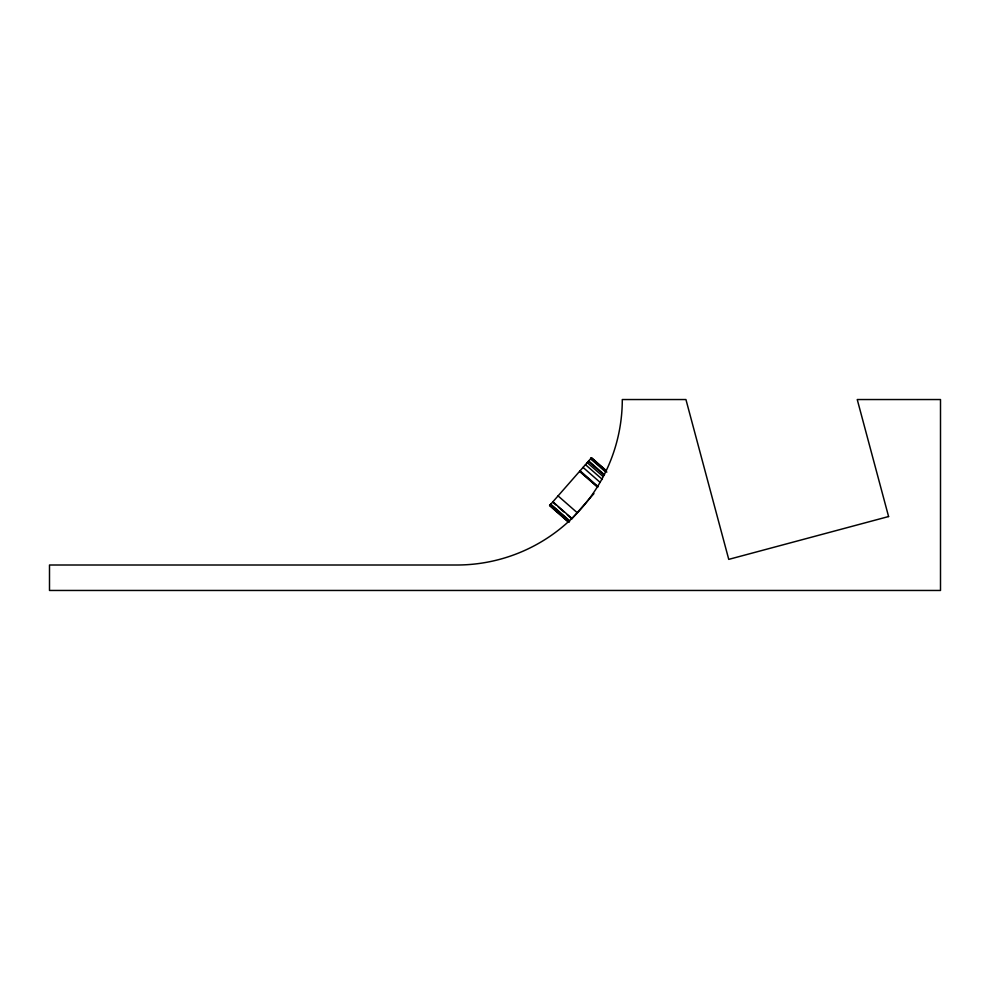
<?xml version="1.0" encoding="UTF-8"?>
<svg xmlns="http://www.w3.org/2000/svg" width="990" height="990" viewBox="0 0 990 990"><rect width="100%" height="100%" fill="white"/><g stroke="black" fill="none" stroke-linecap="round" stroke-linejoin="round"><path stroke-width="1.49" d="M593.938 493.602L571.812 518.834L567.307 514.887M606.177 470.559L591.537 457.726L549.574 505.581L568.718 522.361M591.339 457.949L606.004 470.757M591.191 458.123L605.831 470.955M591.141 458.184L606.845 472.082M590.844 458.519L597.601 464.434M600.98 467.404L605.484 471.351M590.622 458.778L605.261 471.611M588.728 460.932L604.494 474.755M588.357 461.352L604.123 475.175M587.243 462.627L602.997 476.45M585.474 464.644L602.365 479.457M583.048 467.404L599.94 482.217M580.066 470.807L598.084 486.597M579.732 471.19L597.737 486.993M579.583 471.364L596.475 486.164M558.063 495.903L577.195 512.684M552.903 501.794L572.034 518.574M552.668 502.054L556.046 505.011M558.298 506.991L563.929 511.917M550.774 504.207L568.792 520.01M550.49 504.529L569.634 521.322M550.106 504.974L552.358 506.954M554.61 508.922L568.124 520.777M568.05 520.851L549.957 505.147L569.015 522.027M549.759 505.37L567.753 521.186M888.587 516.545L728.751 559.375L685.934 399.539L622.289 399.539A165.466 165.466 0 0 1 456.811 565.005L49.5 565.005L49.5 590.461L940.5 590.461L940.5 399.539L857.241 399.539L888.587 516.545"/></g></svg>
